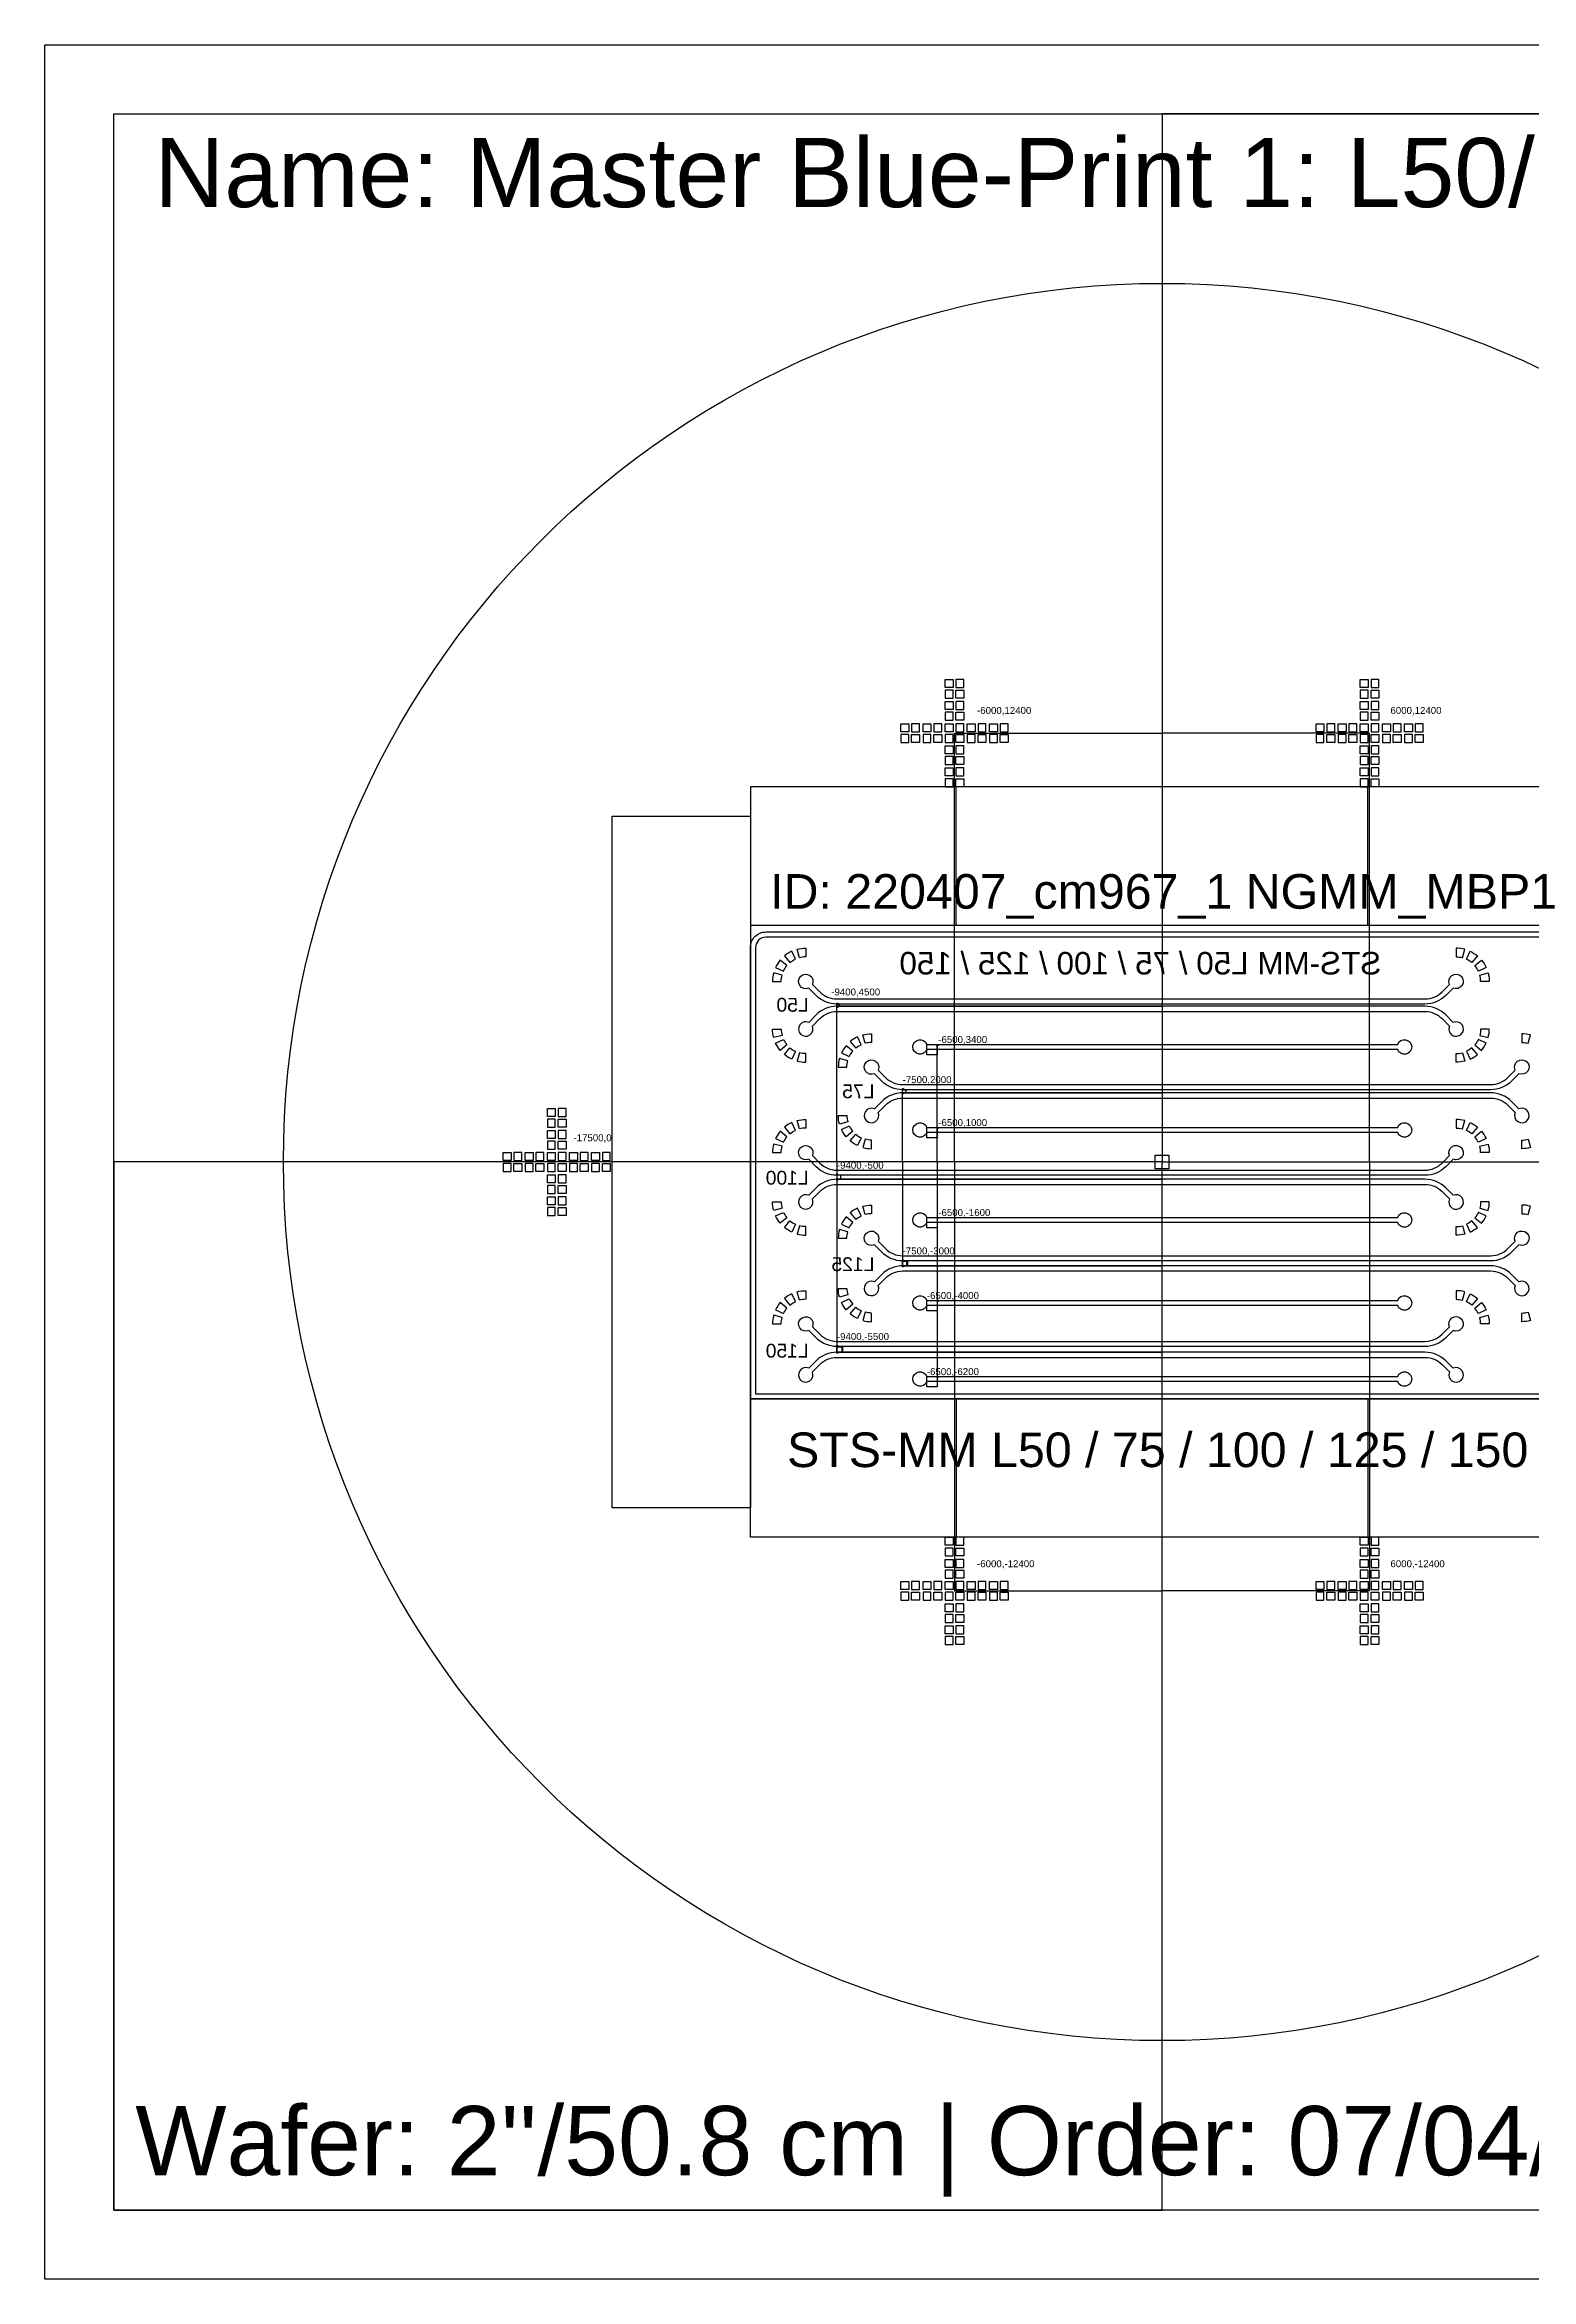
# Model space of a CAD drawing. Extents: x 12 to 64612, y 11 to 64611.
# Drawn here: x 12 to 42985, y 11 to 64611 of the extents above; entities that cross this region are included whole.
import ezdxf

# ---------------------------------------------------------------- set-up
doc = ezdxf.new("R2010")
doc.units = 13
doc.header["$MEASUREMENT"] = 0
doc.layers.add('1- Light', color=2, linetype='Continuous')
doc.layers.add('LY-3', color=2, linetype='Continuous')
doc.styles.get("Standard").update_dxf_attribs({"font": 'Arial.ttf'})

msp = doc.modelspace()

# ---------------------------------------------------------------- linework, layer by layer
for points in [[(32312, 32311), (62612, 32311), (62612, 62611), (32312, 62611)], [(32312, 32311), (26312, 32311), (26312, 44711), (32312, 44711)], [(32312, 32311), (38312, 32311), (38312, 44711), (32312, 44711)], [(20412, 39161), (44212, 39161), (44212, 43161), (20412, 43161)], [(20412, 39161), (26362, 39161), (26362, 43161), (20412, 43161)], [(32312, 39161), (38262, 39161), (38262, 43161), (32312, 43161)], [(16412, 42311), (20412, 42311), (20412, 22311), (16412, 22311)], [(22912, 36906), (22942, 36906), (22942, 36876), (22912, 36876)], [(22912, 36876), (22977, 36876), (22977, 36811), (22912, 36811)], [(32312, 32311), (22912, 32311), (22912, 36811), (32312, 36811)], [(22912, 36811), (22942, 36811), (22942, 36781), (22912, 36781)], [(25812, 35711), (25842, 35711), (25842, 35681), (25812, 35681), (25812, 35411), (25512, 35411), (25512, 35711)], [(32312, 32311), (25812, 32311), (25812, 35711), (32312, 35711)], [(24812, 34431), (24842, 34431), (24842, 34401), (24812, 34401)], [(24812, 34401), (24902, 34401), (24902, 34311), (24812, 34311)], [(24812, 34311), (24842, 34311), (24842, 34281), (24812, 34281)], [(32312, 32311), (24812, 32311), (24812, 34311), (32312, 34311)], [(25812, 33311), (25842, 33311), (25842, 33281), (25812, 33281), (25812, 33011), (25512, 33011), (25512, 33311)], [(32312, 32311), (25812, 32311), (25812, 33311), (32312, 33311)], [(2012, 2011), (32312, 2011), (32312, 32311), (2012, 32311)], [(32312, 32311), (22912, 32311), (22912, 31811), (32312, 31811)], [(32312, 32311), (22912, 32311), (22912, 26811), (32312, 26811)], [(32312, 32311), (24812, 32311), (24812, 29311), (32312, 29311)], [(32312, 32311), (25812, 32311), (25812, 30711), (32312, 30711)], [(32312, 32311), (25812, 32311), (25812, 28311), (32312, 28311)], [(32312, 32311), (25812, 32311), (25812, 26111), (32312, 26111)], [(32312, 32311), (26312, 32311), (26312, 19911), (32312, 19911)], [(32112, 32511), (32512, 32511), (32512, 32111), (32112, 32111)], [(32312, 32311), (38312, 32311), (38312, 19911), (32312, 19911)], [(22912, 31956), (22942, 31956), (22942, 31926), (22912, 31926)], [(22912, 31811), (23027, 31811), (23027, 31926), (22912, 31926)], [(22912, 31811), (22942, 31811), (22942, 31781), (22912, 31781)], [(25812, 30711), (25842, 30711), (25842, 30681), (25812, 30681), (25812, 30411), (25512, 30411), (25512, 30711)], [(24812, 29481), (24842, 29481), (24842, 29451), (24812, 29451)], [(24812, 29451), (24952, 29451), (24952, 29311), (24812, 29311)], [(24812, 29311), (24937, 29311), (24937, 29436), (24812, 29436)], [(24812, 29311), (24842, 29311), (24842, 29281), (24812, 29281)], [(25812, 28311), (25842, 28311), (25842, 28281), (25812, 28281), (25812, 28011), (25512, 28011), (25512, 28311)], [(22912, 27006), (22942, 27006), (22942, 26976), (22912, 26976)], [(22912, 26976), (23077, 26976), (23077, 26811), (22912, 26811)], [(22912, 26811), (23062, 26811), (23062, 26961), (22912, 26961)], [(22912, 26811), (22942, 26811), (22942, 26781), (22912, 26781)], [(25812, 26111), (25842, 26111), (25842, 26081), (25812, 26081), (25812, 25811), (25512, 25811), (25512, 26111)], [(20412, 25461), (44212, 25461), (44212, 21461), (20412, 21461)], [(20412, 25461), (26362, 25461), (26362, 21461), (20412, 21461)], [(32312, 25461), (38262, 25461), (38262, 21461), (32312, 21461)]]:
    msp.add_lwpolyline(points, close=True)
at = {"layer": '1- Light'}
for points in [[(26042, 46261), (26272, 46261), (26272, 46031), (26042, 46031)], [(26042, 45721), (26272, 45721), (26272, 45951), (26042, 45951)], [(26582, 46261), (26352, 46261), (26352, 46031), (26582, 46031)], [(26582, 45721), (26352, 45721), (26352, 45951), (26582, 45951)], [(38042, 46261), (38272, 46261), (38272, 46031), (38042, 46031)], [(38042, 45721), (38272, 45721), (38272, 45951), (38042, 45951)], [(38582, 46261), (38352, 46261), (38352, 46031), (38582, 46031)], [(38582, 45721), (38352, 45721), (38352, 45951), (38582, 45951)], [(26042, 45621), (26272, 45621), (26272, 45391), (26042, 45391)], [(26042, 45081), (26272, 45081), (26272, 45311), (26042, 45311)], [(26582, 45621), (26352, 45621), (26352, 45391), (26582, 45391)], [(26582, 45081), (26352, 45081), (26352, 45311), (26582, 45311)], [(38042, 45621), (38272, 45621), (38272, 45391), (38042, 45391)], [(38042, 45081), (38272, 45081), (38272, 45311), (38042, 45311)], [(38582, 45621), (38352, 45621), (38352, 45391), (38582, 45391)], [(38582, 45081), (38352, 45081), (38352, 45311), (38582, 45311)], [(24762, 44981), (24992, 44981), (24992, 44751), (24762, 44751)], [(24762, 44441), (24992, 44441), (24992, 44671), (24762, 44671)], [(25302, 44981), (25072, 44981), (25072, 44751), (25302, 44751)], [(25302, 44441), (25072, 44441), (25072, 44671), (25302, 44671)], [(25402, 44981), (25632, 44981), (25632, 44751), (25402, 44751)], [(25402, 44441), (25632, 44441), (25632, 44671), (25402, 44671)], [(25942, 44981), (25712, 44981), (25712, 44751), (25942, 44751)], [(25942, 44441), (25712, 44441), (25712, 44671), (25942, 44671)], [(26042, 44981), (26272, 44981), (26272, 44751), (26042, 44751)], [(26042, 44441), (26272, 44441), (26272, 44671), (26042, 44671)], [(26582, 44981), (26352, 44981), (26352, 44751), (26582, 44751)], [(26582, 44441), (26352, 44441), (26352, 44671), (26582, 44671)], [(26682, 44981), (26912, 44981), (26912, 44751), (26682, 44751)], [(26682, 44441), (26912, 44441), (26912, 44671), (26682, 44671)], [(27222, 44981), (26992, 44981), (26992, 44751), (27222, 44751)], [(27222, 44441), (26992, 44441), (26992, 44671), (27222, 44671)], [(27322, 44981), (27552, 44981), (27552, 44751), (27322, 44751)], [(27322, 44441), (27552, 44441), (27552, 44671), (27322, 44671)], [(27862, 44981), (27632, 44981), (27632, 44751), (27862, 44751)], [(27862, 44441), (27632, 44441), (27632, 44671), (27862, 44671)], [(36762, 44981), (36992, 44981), (36992, 44751), (36762, 44751)], [(36762, 44441), (36992, 44441), (36992, 44671), (36762, 44671)], [(37302, 44981), (37072, 44981), (37072, 44751), (37302, 44751)], [(37302, 44441), (37072, 44441), (37072, 44671), (37302, 44671)], [(37402, 44981), (37632, 44981), (37632, 44751), (37402, 44751)], [(37402, 44441), (37632, 44441), (37632, 44671), (37402, 44671)], [(37942, 44981), (37712, 44981), (37712, 44751), (37942, 44751)], [(37942, 44441), (37712, 44441), (37712, 44671), (37942, 44671)], [(38042, 44981), (38272, 44981), (38272, 44751), (38042, 44751)], [(38042, 44441), (38272, 44441), (38272, 44671), (38042, 44671)], [(38582, 44981), (38352, 44981), (38352, 44751), (38582, 44751)], [(38582, 44441), (38352, 44441), (38352, 44671), (38582, 44671)], [(38682, 44981), (38912, 44981), (38912, 44751), (38682, 44751)], [(38682, 44441), (38912, 44441), (38912, 44671), (38682, 44671)], [(39222, 44981), (38992, 44981), (38992, 44751), (39222, 44751)], [(39222, 44441), (38992, 44441), (38992, 44671), (39222, 44671)], [(39322, 44981), (39552, 44981), (39552, 44751), (39322, 44751)], [(39322, 44441), (39552, 44441), (39552, 44671), (39322, 44671)], [(39862, 44981), (39632, 44981), (39632, 44751), (39862, 44751)], [(39862, 44441), (39632, 44441), (39632, 44671), (39862, 44671)], [(26042, 44341), (26272, 44341), (26272, 44111), (26042, 44111)], [(26042, 43801), (26272, 43801), (26272, 44031), (26042, 44031)], [(26582, 44341), (26352, 44341), (26352, 44111), (26582, 44111)], [(26582, 43801), (26352, 43801), (26352, 44031), (26582, 44031)], [(38042, 44341), (38272, 44341), (38272, 44111), (38042, 44111)], [(38042, 43801), (38272, 43801), (38272, 44031), (38042, 44031)], [(38582, 44341), (38352, 44341), (38352, 44111), (38582, 44111)], [(38582, 43801), (38352, 43801), (38352, 44031), (38582, 44031)], [(26042, 43701), (26272, 43701), (26272, 43471), (26042, 43471)], [(26042, 43161), (26272, 43161), (26272, 43391), (26042, 43391)], [(26582, 43701), (26352, 43701), (26352, 43471), (26582, 43471)], [(26582, 43161), (26352, 43161), (26352, 43391), (26582, 43391)], [(38042, 43701), (38272, 43701), (38272, 43471), (38042, 43471)], [(38042, 43161), (38272, 43161), (38272, 43391), (38042, 43391)], [(38582, 43701), (38352, 43701), (38352, 43471), (38582, 43471)], [(38582, 43161), (38352, 43161), (38352, 43391), (38582, 43391)], [(14542, 33861), (14772, 33861), (14772, 33631), (14542, 33631)], [(15082, 33861), (14852, 33861), (14852, 33631), (15082, 33631)], [(14542, 33321), (14772, 33321), (14772, 33551), (14542, 33551)], [(14542, 33221), (14772, 33221), (14772, 32991), (14542, 32991)], [(15082, 33321), (14852, 33321), (14852, 33551), (15082, 33551)], [(15082, 33221), (14852, 33221), (14852, 32991), (15082, 32991)], [(13262, 32581), (13492, 32581), (13492, 32351), (13262, 32351)], [(13802, 32581), (13572, 32581), (13572, 32351), (13802, 32351)], [(13902, 32581), (14132, 32581), (14132, 32351), (13902, 32351)], [(14442, 32581), (14212, 32581), (14212, 32351), (14442, 32351)], [(14542, 32681), (14772, 32681), (14772, 32911), (14542, 32911)], [(14542, 32581), (14772, 32581), (14772, 32351), (14542, 32351)], [(15082, 32681), (14852, 32681), (14852, 32911), (15082, 32911)], [(15082, 32581), (14852, 32581), (14852, 32351), (15082, 32351)], [(15182, 32581), (15412, 32581), (15412, 32351), (15182, 32351)], [(15722, 32581), (15492, 32581), (15492, 32351), (15722, 32351)], [(15822, 32581), (16052, 32581), (16052, 32351), (15822, 32351)], [(16362, 32581), (16132, 32581), (16132, 32351), (16362, 32351)], [(13262, 32041), (13492, 32041), (13492, 32271), (13262, 32271)], [(13802, 32041), (13572, 32041), (13572, 32271), (13802, 32271)], [(13902, 32041), (14132, 32041), (14132, 32271), (13902, 32271)], [(14442, 32041), (14212, 32041), (14212, 32271), (14442, 32271)], [(14542, 32041), (14772, 32041), (14772, 32271), (14542, 32271)], [(14542, 31941), (14772, 31941), (14772, 31711), (14542, 31711)], [(15082, 32041), (14852, 32041), (14852, 32271), (15082, 32271)], [(15082, 31941), (14852, 31941), (14852, 31711), (15082, 31711)], [(15182, 32041), (15412, 32041), (15412, 32271), (15182, 32271)], [(15722, 32041), (15492, 32041), (15492, 32271), (15722, 32271)], [(15822, 32041), (16052, 32041), (16052, 32271), (15822, 32271)], [(16362, 32041), (16132, 32041), (16132, 32271), (16362, 32271)], [(14542, 31401), (14772, 31401), (14772, 31631), (14542, 31631)], [(14542, 31301), (14772, 31301), (14772, 31071), (14542, 31071)], [(15082, 31401), (14852, 31401), (14852, 31631), (15082, 31631)], [(15082, 31301), (14852, 31301), (14852, 31071), (15082, 31071)], [(14542, 30761), (14772, 30761), (14772, 30991), (14542, 30991)], [(15082, 30761), (14852, 30761), (14852, 30991), (15082, 30991)], [(26042, 21461), (26272, 21461), (26272, 21231), (26042, 21231)], [(26582, 21461), (26352, 21461), (26352, 21231), (26582, 21231)], [(38042, 21461), (38272, 21461), (38272, 21231), (38042, 21231)], [(38582, 21461), (38352, 21461), (38352, 21231), (38582, 21231)], [(26042, 20921), (26272, 20921), (26272, 21151), (26042, 21151)], [(26042, 20821), (26272, 20821), (26272, 20591), (26042, 20591)], [(26582, 20921), (26352, 20921), (26352, 21151), (26582, 21151)], [(26582, 20821), (26352, 20821), (26352, 20591), (26582, 20591)], [(38042, 20921), (38272, 20921), (38272, 21151), (38042, 21151)], [(38042, 20821), (38272, 20821), (38272, 20591), (38042, 20591)], [(38582, 20921), (38352, 20921), (38352, 21151), (38582, 21151)], [(38582, 20821), (38352, 20821), (38352, 20591), (38582, 20591)], [(24762, 20181), (24992, 20181), (24992, 19951), (24762, 19951)], [(25302, 20181), (25072, 20181), (25072, 19951), (25302, 19951)], [(25402, 20181), (25632, 20181), (25632, 19951), (25402, 19951)], [(25942, 20181), (25712, 20181), (25712, 19951), (25942, 19951)], [(26042, 20281), (26272, 20281), (26272, 20511), (26042, 20511)], [(26042, 20181), (26272, 20181), (26272, 19951), (26042, 19951)], [(26582, 20281), (26352, 20281), (26352, 20511), (26582, 20511)], [(26582, 20181), (26352, 20181), (26352, 19951), (26582, 19951)], [(26682, 20181), (26912, 20181), (26912, 19951), (26682, 19951)], [(27222, 20181), (26992, 20181), (26992, 19951), (27222, 19951)], [(27322, 20181), (27552, 20181), (27552, 19951), (27322, 19951)], [(27862, 20181), (27632, 20181), (27632, 19951), (27862, 19951)], [(36762, 20181), (36992, 20181), (36992, 19951), (36762, 19951)], [(37302, 20181), (37072, 20181), (37072, 19951), (37302, 19951)], [(37402, 20181), (37632, 20181), (37632, 19951), (37402, 19951)], [(37942, 20181), (37712, 20181), (37712, 19951), (37942, 19951)], [(38042, 20281), (38272, 20281), (38272, 20511), (38042, 20511)], [(38042, 20181), (38272, 20181), (38272, 19951), (38042, 19951)], [(38582, 20281), (38352, 20281), (38352, 20511), (38582, 20511)], [(38582, 20181), (38352, 20181), (38352, 19951), (38582, 19951)], [(38682, 20181), (38912, 20181), (38912, 19951), (38682, 19951)], [(39222, 20181), (38992, 20181), (38992, 19951), (39222, 19951)], [(39322, 20181), (39552, 20181), (39552, 19951), (39322, 19951)], [(39862, 20181), (39632, 20181), (39632, 19951), (39862, 19951)], [(24762, 19641), (24992, 19641), (24992, 19871), (24762, 19871)], [(25302, 19641), (25072, 19641), (25072, 19871), (25302, 19871)], [(25402, 19641), (25632, 19641), (25632, 19871), (25402, 19871)], [(25942, 19641), (25712, 19641), (25712, 19871), (25942, 19871)], [(26042, 19641), (26272, 19641), (26272, 19871), (26042, 19871)], [(26042, 19541), (26272, 19541), (26272, 19311), (26042, 19311)], [(26582, 19641), (26352, 19641), (26352, 19871), (26582, 19871)], [(26582, 19541), (26352, 19541), (26352, 19311), (26582, 19311)], [(26682, 19641), (26912, 19641), (26912, 19871), (26682, 19871)], [(27222, 19641), (26992, 19641), (26992, 19871), (27222, 19871)], [(27322, 19641), (27552, 19641), (27552, 19871), (27322, 19871)], [(27862, 19641), (27632, 19641), (27632, 19871), (27862, 19871)], [(36762, 19641), (36992, 19641), (36992, 19871), (36762, 19871)], [(37302, 19641), (37072, 19641), (37072, 19871), (37302, 19871)], [(37402, 19641), (37632, 19641), (37632, 19871), (37402, 19871)], [(37942, 19641), (37712, 19641), (37712, 19871), (37942, 19871)], [(38042, 19641), (38272, 19641), (38272, 19871), (38042, 19871)], [(38042, 19541), (38272, 19541), (38272, 19311), (38042, 19311)], [(38582, 19641), (38352, 19641), (38352, 19871), (38582, 19871)], [(38582, 19541), (38352, 19541), (38352, 19311), (38582, 19311)], [(38682, 19641), (38912, 19641), (38912, 19871), (38682, 19871)], [(39222, 19641), (38992, 19641), (38992, 19871), (39222, 19871)], [(39322, 19641), (39552, 19641), (39552, 19871), (39322, 19871)], [(39862, 19641), (39632, 19641), (39632, 19871), (39862, 19871)], [(26042, 19001), (26272, 19001), (26272, 19231), (26042, 19231)], [(26042, 18901), (26272, 18901), (26272, 18671), (26042, 18671)], [(26582, 19001), (26352, 19001), (26352, 19231), (26582, 19231)], [(26582, 18901), (26352, 18901), (26352, 18671), (26582, 18671)], [(38042, 19001), (38272, 19001), (38272, 19231), (38042, 19231)], [(38042, 18901), (38272, 18901), (38272, 18671), (38042, 18671)], [(38582, 19001), (38352, 19001), (38352, 19231), (38582, 19231)], [(38582, 18901), (38352, 18901), (38352, 18671), (38582, 18671)], [(26042, 18361), (26272, 18361), (26272, 18591), (26042, 18591)], [(26582, 18361), (26352, 18361), (26352, 18591), (26582, 18591)], [(38042, 18361), (38272, 18361), (38272, 18591), (38042, 18591)], [(38582, 18361), (38352, 18361), (38352, 18591), (38582, 18591)]]:
    msp.add_lwpolyline(points, close=True, dxfattribs=at)
for points in [[(44212, 25661), (44212, 25461), (20412, 25461), (20412, 25661), (20412, 38511, -0.414214), (20862, 38961), (43762, 38961, -0.414214), (44212, 38511)], [(44062, 25811), (44062, 38511, 0.414214), (43762, 38811), (20862, 38811, 0.414214), (20562, 38511), (20562, 25811), (20562, 25611), (44062, 25611)]]:
    msp.add_lwpolyline(points, format="xyb", close=True, dxfattribs=at)
msp.add_circle((32312, 32311), 25400, dxfattribs=at)
at = {"layer": 'DEFPOINTS'}
for points in [[(12, 64611), (64612, 64611), (64612, 11), (12, 11)], [(2012, 62611), (62612, 62611), (62612, 2011), (2012, 2011)]]:
    msp.add_lwpolyline(points, close=True, dxfattribs=at)
at = {"layer": 'LY-3'}
for points in [[(21468, 37988), (21277, 38148, 0.065543), (21142, 37937), (21369, 37831, -0.065543)], [(21712, 38175), (21607, 38401, 0.065543), (21395, 38267), (21556, 38075, -0.065543)], [(21829, 38217), (21764, 38459, -0.065543), (22012, 38491), (22012, 38241, 0.065543)], [(40995, 38217), (41060, 38459, 0.065543), (40811, 38491), (40811, 38241, -0.065543)], [(41111, 38175), (41217, 38401, -0.065543), (41428, 38267), (41268, 38075, 0.065543)], [(41355, 37988), (41547, 38148, -0.065543), (41681, 37937), (41455, 37831, 0.065543)], [(21327, 37715), (21085, 37780, 0.065543), (21052, 37531), (21302, 37531, -0.065543)], [(22912, 36876, -0.198912), (22311, 37125), (22097, 37339, -5.415168), (22203, 37444), (22417, 37231, 0.198912), (22912, 37026), (39912, 37026, 0.198912), (40407, 37231), (40620, 37444, -5.415168), (40727, 37339), (40513, 37125, -0.198912), (39912, 36876)], [(41497, 37715), (41738, 37780, -0.065543), (41771, 37531), (41521, 37531, 0.065543)], [(22912, 36811, 0.198912), (22311, 36562), (22097, 36348, 5.415168), (22203, 36242), (22417, 36456, -0.198912), (22912, 36661), (39912, 36661, -0.198912), (40407, 36456), (40620, 36242, 5.415168), (40727, 36348), (40513, 36562, 0.198912), (39912, 36811)], [(21327, 35972), (21085, 35907, -0.065543), (21052, 36155), (21302, 36155, 0.065543)], [(21468, 35699), (21277, 35538, -0.065543), (21142, 35750), (21369, 35855, 0.065543)], [(21712, 35512), (21607, 35285, -0.065543), (21395, 35420), (21556, 35611, 0.065543)], [(23368, 35513), (23177, 35673, 0.065543), (23042, 35462), (23269, 35356, -0.065543)], [(23612, 35700), (23507, 35926, 0.065543), (23295, 35792), (23456, 35600, -0.065543)], [(23729, 35742), (23664, 35984, -0.065543), (23912, 36016), (23912, 35766, 0.065543)], [(32316, 35561), (25512, 35561, -5.415339), (25512, 35711), (32316, 35711), (32391, 35711), (39123, 35711, -5.415339), (39123, 35561)], [(41111, 35512), (41217, 35285, 0.065543), (41428, 35420), (41268, 35611, -0.065543)], [(41355, 35699), (41547, 35538, 0.065543), (41681, 35750), (41455, 35855, -0.065543)], [(41497, 35972), (41738, 35907, 0.065543), (41771, 36155), (41521, 36155, -0.065543)], [(42895, 35742), (42960, 35984, 0.065543), (42711, 36016), (42711, 35766, -0.065543)], [(21829, 35469), (21764, 35228, 0.065543), (22012, 35195), (22012, 35445, -0.065543)], [(23227, 35240), (22985, 35305, 0.065543), (22952, 35056), (23202, 35056, -0.065543)], [(24812, 34401, -0.198912), (24211, 34650), (23997, 34864, -5.415168), (24103, 34969), (24317, 34756, 0.198912), (24812, 34551), (41812, 34551, 0.198912), (42307, 34756), (42520, 34969, -5.415168), (42627, 34864), (42413, 34650, -0.198912), (41812, 34401)], [(40995, 35469), (41060, 35228, -0.065543), (40811, 35195), (40811, 35445, 0.065543)], [(24812, 34311, 0.198912), (24211, 34062), (23997, 33848, 5.415168), (24103, 33742), (24317, 33956, -0.198912), (24812, 34161), (41812, 34161, -0.198912), (42307, 33956), (42520, 33742, 5.415168), (42627, 33848), (42413, 34062, 0.198912), (41812, 34311)], [(23227, 33472), (22985, 33407, -0.065543), (22952, 33655), (23202, 33655, 0.065543)], [(21468, 33038), (21277, 33198, 0.065543), (21142, 32987), (21369, 32881, -0.065543)], [(21712, 33225), (21607, 33451, 0.065543), (21395, 33317), (21556, 33125, -0.065543)], [(21829, 33267), (21764, 33509, -0.065543), (22012, 33541), (22012, 33291, 0.065543)], [(23368, 33199), (23177, 33038, -0.065543), (23042, 33250), (23269, 33355, 0.065543)], [(23612, 33012), (23507, 32785, -0.065543), (23295, 32920), (23456, 33111, 0.065543)], [(23729, 32969), (23664, 32728, 0.065543), (23912, 32695), (23912, 32945, -0.065543)], [(32316, 33161), (25512, 33161, -5.415339), (25512, 33311), (32316, 33311), (32391, 33311), (39123, 33311, -5.415339), (39123, 33161)], [(40995, 33267), (41060, 33509, 0.065543), (40811, 33541), (40811, 33291, -0.065543)], [(41111, 33225), (41217, 33451, -0.065543), (41428, 33317), (41268, 33125, 0.065543)], [(41355, 33038), (41547, 33198, -0.065543), (41681, 32987), (41455, 32881, 0.065543)], [(42895, 32969), (42960, 32728, -0.065543), (42711, 32695), (42711, 32945, 0.065543)], [(21327, 32765), (21085, 32830, 0.065543), (21052, 32581), (21302, 32581, -0.065543)], [(22912, 31926, -0.198912), (22311, 32175), (22097, 32389, -5.415168), (22203, 32494), (22417, 32281, 0.198912), (22912, 32076), (39912, 32076, 0.198912), (40407, 32281), (40620, 32494, -5.415168), (40727, 32389), (40513, 32175, -0.198912), (39912, 31926)], [(41497, 32765), (41738, 32830, -0.065543), (41771, 32581), (41521, 32581, 0.065543)], [(22912, 31811, 0.198912), (22311, 31562), (22097, 31348, 5.415168), (22203, 31242), (22417, 31456, -0.198912), (22912, 31661), (39912, 31661, -0.198912), (40407, 31456), (40620, 31242, 5.415168), (40727, 31348), (40513, 31562, 0.198912), (39912, 31811)], [(21327, 30972), (21085, 30907, -0.065543), (21052, 31155), (21302, 31155, 0.065543)], [(23729, 30792), (23664, 31034, -0.065543), (23912, 31066), (23912, 30816, 0.065543)], [(41497, 30972), (41738, 30907, 0.065543), (41771, 31155), (41521, 31155, -0.065543)], [(42895, 30792), (42960, 31034, 0.065543), (42711, 31066), (42711, 30816, -0.065543)], [(21468, 30699), (21277, 30538, -0.065543), (21142, 30750), (21369, 30855, 0.065543)], [(21712, 30512), (21607, 30285, -0.065543), (21395, 30420), (21556, 30611, 0.065543)], [(21829, 30469), (21764, 30228, 0.065543), (22012, 30195), (22012, 30445, -0.065543)], [(23368, 30563), (23177, 30723, 0.065543), (23042, 30512), (23269, 30406, -0.065543)], [(23612, 30750), (23507, 30976, 0.065543), (23295, 30842), (23456, 30650, -0.065543)], [(32316, 30561), (25512, 30561, -5.415339), (25512, 30711), (32316, 30711), (32391, 30711), (39123, 30711, -5.415339), (39123, 30561)], [(40995, 30469), (41060, 30228, -0.065543), (40811, 30195), (40811, 30445, 0.065543)], [(41111, 30512), (41217, 30285, 0.065543), (41428, 30420), (41268, 30611, -0.065543)], [(41355, 30699), (41547, 30538, 0.065543), (41681, 30750), (41455, 30855, -0.065543)], [(23227, 30290), (22985, 30355, 0.065543), (22952, 30106), (23202, 30106, -0.065543)], [(24812, 29451, -0.198912), (24211, 29700), (23997, 29914, -5.415168), (24103, 30019), (24317, 29806, 0.198912), (24812, 29601), (41812, 29601, 0.198912), (42307, 29806), (42520, 30019, -5.415168), (42627, 29914), (42413, 29700, -0.198912), (41812, 29451)], [(24812, 29311, 0.198912), (24211, 29062), (23997, 28848, 5.415168), (24103, 28742), (24317, 28956, -0.198912), (24812, 29161), (41812, 29161, -0.198912), (42307, 28956), (42520, 28742, 5.415168), (42627, 28848), (42413, 29062, 0.198912), (41812, 29311)], [(21712, 28275), (21607, 28501, 0.065543), (21395, 28367), (21556, 28175, -0.065543)], [(21829, 28317), (21764, 28559, -0.065543), (22012, 28591), (22012, 28341, 0.065543)], [(23227, 28472), (22985, 28407, -0.065543), (22952, 28655), (23202, 28655, 0.065543)], [(32316, 28161), (25512, 28161, -5.415339), (25512, 28311), (32316, 28311), (32391, 28311), (39123, 28311, -5.415339), (39123, 28161)], [(40995, 28317), (41060, 28559, 0.065543), (40811, 28591), (40811, 28341, -0.065543)], [(41111, 28275), (41217, 28501, -0.065543), (41428, 28367), (41268, 28175, 0.065543)], [(21327, 27815), (21085, 27880, 0.065543), (21052, 27631), (21302, 27631, -0.065543)], [(21468, 28088), (21277, 28248, 0.065543), (21142, 28037), (21369, 27931, -0.065543)], [(22912, 26976, -0.198912), (22311, 27225), (22097, 27439, -5.415168), (22203, 27544), (22417, 27331, 0.198912), (22912, 27126), (39912, 27126, 0.198912), (40407, 27331), (40620, 27544, -5.415168), (40727, 27439), (40513, 27225, -0.198912), (39912, 26976)], [(23368, 28199), (23177, 28038, -0.065543), (23042, 28250), (23269, 28355, 0.065543)], [(23612, 28012), (23507, 27785, -0.065543), (23295, 27920), (23456, 28111, 0.065543)], [(23729, 27969), (23664, 27728, 0.065543), (23912, 27695), (23912, 27945, -0.065543)], [(41355, 28088), (41547, 28248, -0.065543), (41681, 28037), (41455, 27931, 0.065543)], [(41497, 27815), (41738, 27880, -0.065543), (41771, 27631), (41521, 27631, 0.065543)], [(42895, 27969), (42960, 27728, -0.065543), (42711, 27695), (42711, 27945, 0.065543)], [(22912, 26811, 0.198912), (22311, 26562), (22097, 26348, 5.415168), (22203, 26242), (22417, 26456, -0.198912), (22912, 26661), (39912, 26661, -0.198912), (40407, 26456), (40620, 26242, 5.415168), (40727, 26348), (40513, 26562, 0.198912), (39912, 26811)], [(32316, 25961), (25512, 25961, -5.415339), (25512, 26111), (32316, 26111), (32391, 26111), (39123, 26111, -5.415339), (39123, 25961)]]:
    msp.add_lwpolyline(points, format="xyb", close=True, dxfattribs=at)

# ---------------------------------------------------------------- texts
for s, width, gutter_width, insert, char_height, attachment_point in [('Name: Master Blue-Print 1: L50/75/100/125/150', 66218.59, 20, (3186, 61916), 2000, 1), ('-6000,12400 ', 543.51, 1, (26963, 45228), 200, 7), ('6000,12400 ', 543.51, 1, (38914, 45228), 200, 7), ('-9400,-4500', 963.19, 1, (22957, 38312), 0.2, 1), ('-9400,4500 ', 543.51, 1, (22749, 37326), 200, 1), ('-6500,3400 ', 543.51, 1, (25842, 35951), 200, 1), ('-7500,2000 ', 543.51, 1, (24812, 34791), 200, 1), ('-17500,0 ', 543.51, 1, (15297, 33111), 200, 1), ('-6500,1000 ', 543.51, 1, (25842, 33551), 200, 1), ('-9400,-500 ', 543.51, 1, (22912, 32316), 200, 1), ('-6500,-1600 ', 543.51, 1, (25842, 30951), 200, 1), ('-7500,-3000 ', 543.51, 1, (24812, 29841), 200, 1), ('-6500,-4000 ', 543.51, 1, (25512, 28551), 200, 1), ('-9400,-5500 ', 543.51, 1, (22912, 27366), 200, 1), ('-6500,-6200 ', 543.51, 1, (25512, 26351), 200, 1), ('-6000,-12400 ', 543.51, 1, (26963, 20797), 200, 1), ('6000,-12400 ', 543.51, 1, (38914, 20797), 200, 1), ("Wafer: 2''/50.8 cm | Order: 07/04/22 #1", 66218.59, 20, (2631, 5020), 2000, 1)]:
    msp.add_mtext_dynamic_manual_height_columns(s, width=width, gutter_width=gutter_width, heights=[0], dxfattribs=dict(insert=insert, char_height=char_height, attachment_point=attachment_point))
at = {"layer": '1- Light'}
for s, p in [('ID: 220407_cm967_1 NGMM_MBP1', (20983, 39633)), ('STS-MM L50 / 75 / 100 / 125 / 150 ', (21471, 23491))]:
    msp.add_text(s, height=1000, dxfattribs=at).set_placement(p)
at = {"layer": 'LY-3', "extrusion": (0, 0, -1), "attachment_point": 1, "text_direction": (-1, 0, 0)}
for s, width, insert, char_height in [('STS-MM L50 / 75 / 100 / 125 / 150', 17806.26, (38648, 38383), 650), ('L50', 2007.97, (22097, 37056), 400), ('L75', 2007.97, (23997, 34556), 400), ('L100', 2007.97, (22097, 32056), 400), ('L125', 2007.97, (23997, 29556), 400), ('L150', 2007.97, (22097, 27056), 400)]:
    msp.add_mtext_dynamic_manual_height_columns(s, width=width, gutter_width=20, heights=[0], dxfattribs=dict(at, insert=insert, char_height=char_height))

doc.saveas('drawing.dxf')
